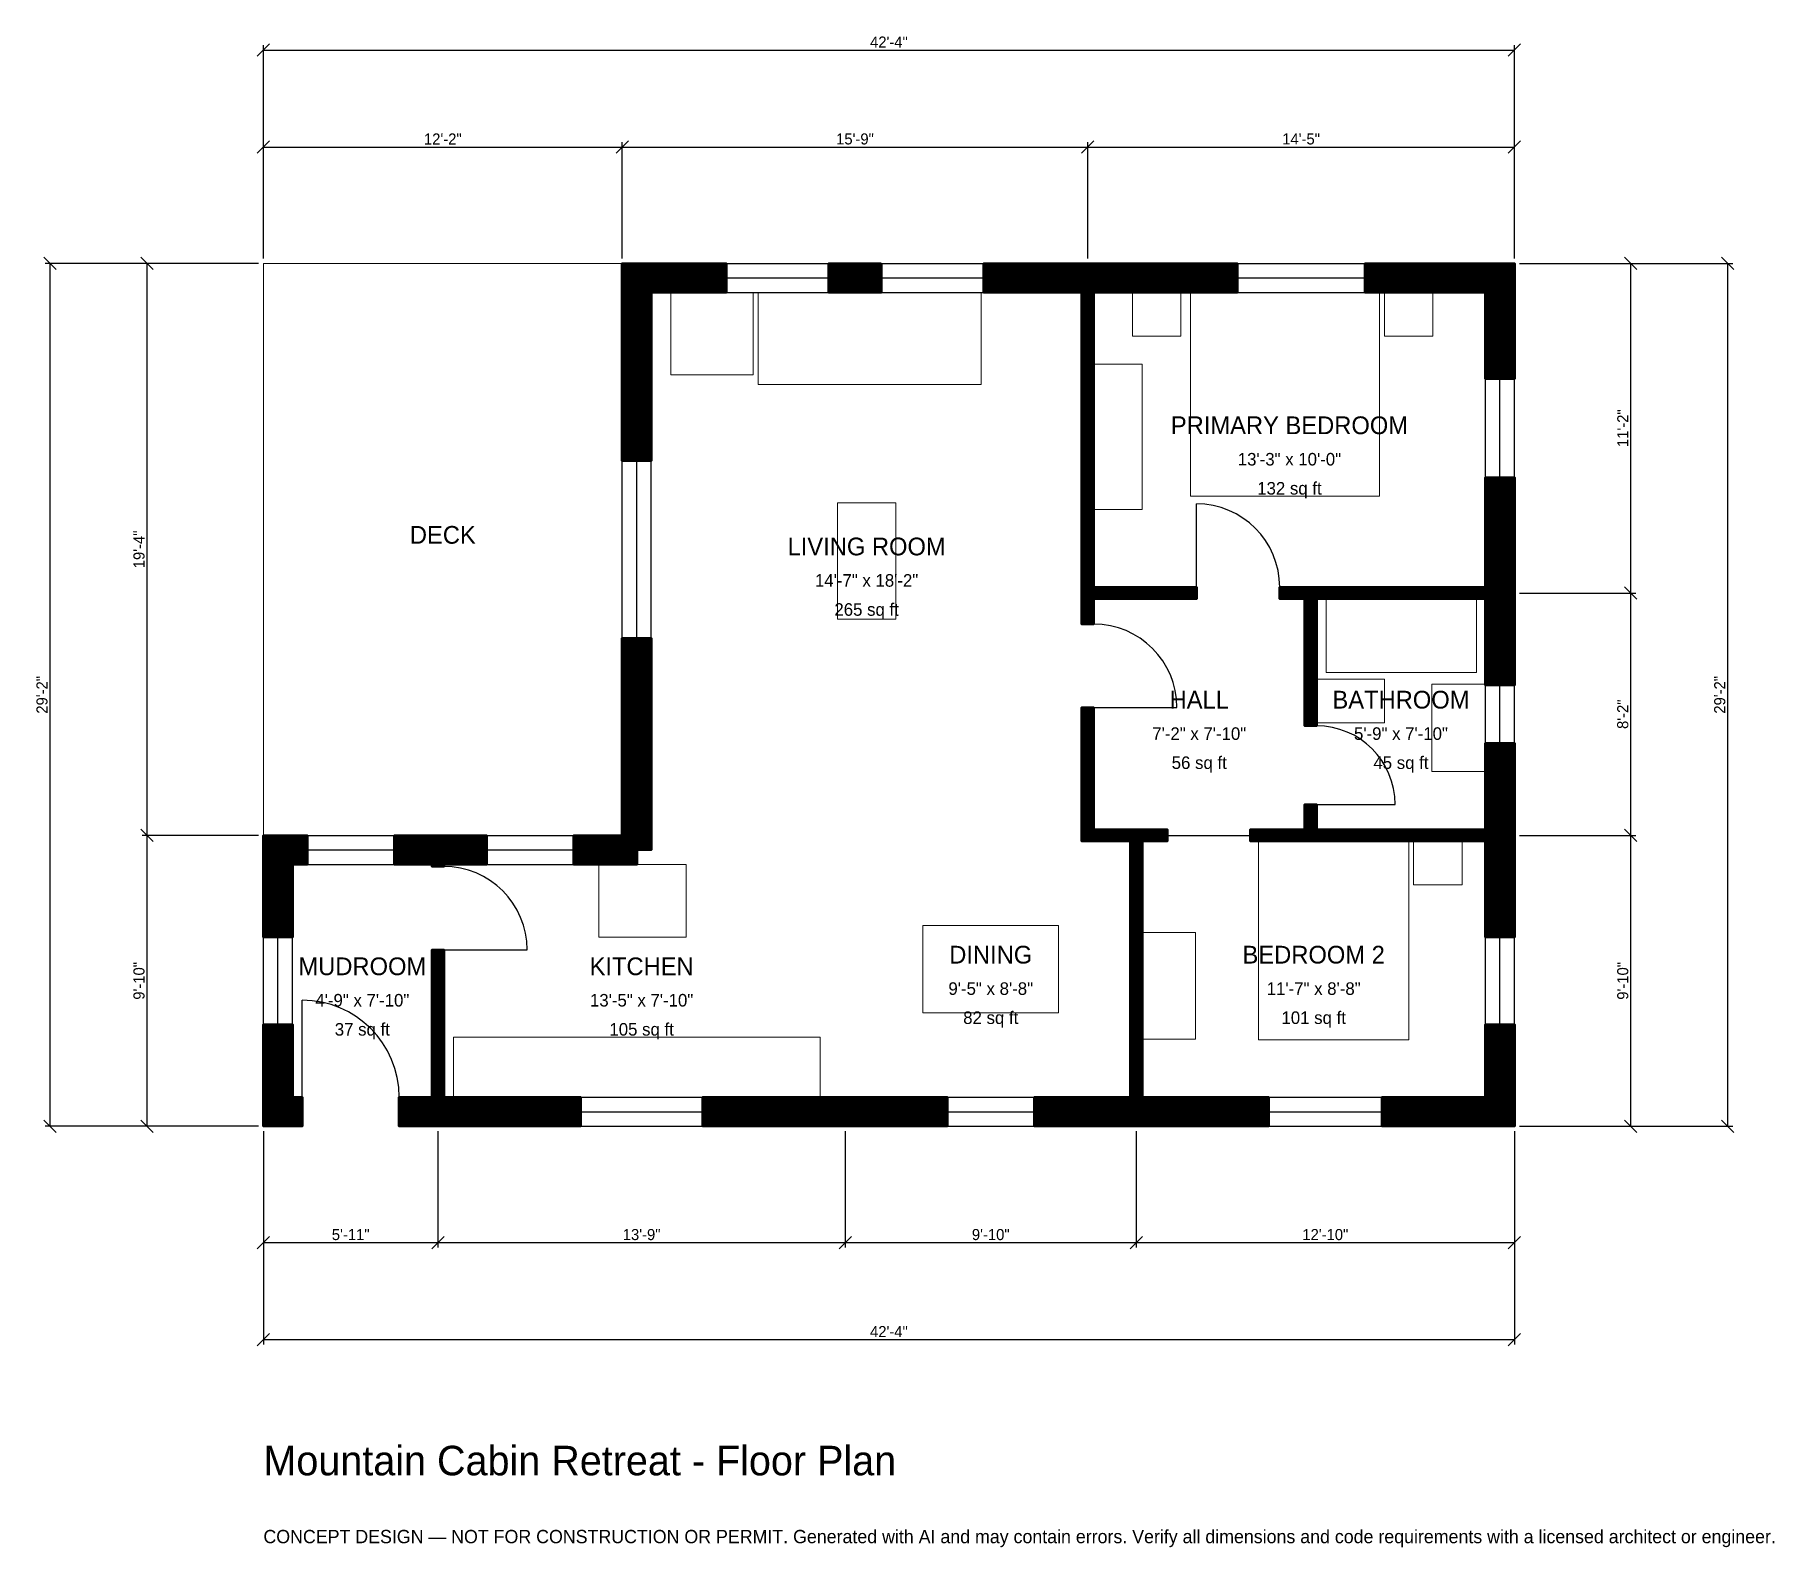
# Model space of a CAD drawing. Header units: inches. Extents: x -93 to 613, y -171 to 443.
import ezdxf
from ezdxf.enums import TextEntityAlignment as Align

# ---------------------------------------------------------------- set-up
doc = ezdxf.new("R2010")
doc.units = ezdxf.units.IN
doc.header["$MEASUREMENT"] = 0
doc.linetypes.add('DASHED', pattern=[0.6, 0.5, -0.1])
for name, color, linetype, lineweight in [('A-ANNO-DIMS', 1, 'Continuous', 13), ('A-ANNO-TEXT', 7, 'Continuous', 18), ('A-AREA-IDEN', 7, 'Continuous', 18), ('A-DOOR', 2, 'Continuous', 25), ('A-FLOR-FIXT', 9, 'Continuous', 13), ('A-FURN', 9, 'Continuous', 13), ('A-GLAZ', 4, 'Continuous', 25), ('A-SITE-PAVE', 8, 'Continuous', 13), ('A-WALL', 7, 'Continuous', 50), ('A-WALL-PATT', 8, 'Continuous', 13)]:
    doc.layers.add(name, color=color, linetype=linetype, lineweight=lineweight)
doc.dimstyles.new('PLAN', dxfattribs={"dimtxt": 4.5, "dimasz": 3, "dimexe": 2, "dimexo": 2, "dimgap": 1, "dimtad": 1, "dimdec": 0, "dimlunit": 4, "dimtsz": 2.5, "dimcen": 2.5, "dimclrd": 1, "dimclre": 1, "dimazin": 3, "dimtfac": 1, "dimtmove": 0, "dimatfit": 3})

msp = doc.modelspace()

# ---------------------------------------------------------------- hatches: boundary and pattern name
at = {"layer": 'A-WALL-PATT'}
h = msp.add_hatch(dxfattribs=at)
h.set_pattern_fill('ANSI31', color=8, scale=0.8)
h.paths.add_polyline_path([(351.9685, 0), (351.9685, 0), (348.4252, 0), (312.9921, 0), (312.9921, 11.811), (348.4252, 11.811), (351.9685, 11.811), (351.9685, 115.748), (337.0079, 115.748), (332.2835, 115.748), (332.2835, 120.4724), (332.2835, 170.0787), (337.0079, 170.0787), (337.0079, 120.4724), (351.9685, 120.4724), (356.6929, 120.4724), (366.9291, 120.4724), (366.9291, 115.748), (356.6929, 115.748), (356.6929, 11.811), (360.2362, 11.811), (408.0709, 11.811), (408.0709, 0), (360.2362, 0), (356.6929, 0), (356.6929, 0), (351.9685, 0)])
h.paths.add_polyline_path([(242.126, 0), (230.315, 0), (178.3465, 0), (178.3465, 11.811), (230.315, 11.811), (242.126, 11.811), (277.5591, 11.811), (277.5591, 0), (242.126, 0)])
h.paths.add_polyline_path([(76.7717, 0), (73.2283, 0), (73.2283, 0), (68.5039, 0), (68.5039, 0), (64.9606, 0), (55.1181, 0), (55.1181, 11.811), (64.9606, 11.811), (68.5039, 11.811), (68.5039, 71.6535), (73.2283, 71.6535), (73.2283, 11.811), (76.7717, 11.811), (128.7402, 11.811), (128.7402, 0), (76.7717, 0)])
h.paths.add_polyline_path([(11.811, 0), (11.811, 0), (0, 0), (0, 0), (0, 0), (0, 11.811), (0, 11.811), (0, 41.3386), (11.811, 41.3386), (11.811, 11.811), (15.748, 11.811), (15.748, 0), (11.811, 0)])
h.paths.add_polyline_path([(0, 106.2992), (0, 106.2992), (0, 118.1102), (0, 118.1102), (0, 118.1103), (11.811, 118.1103), (11.811, 118.1102), (17.7165, 118.1102), (17.7165, 106.2992), (11.811, 106.2992), (11.811, 76.7717), (0, 76.7717), (0, 106.2992)])
h.paths.add_polyline_path([(64.9606, 118.1102), (68.5039, 118.1102), (68.5039, 118.1103), (73.2283, 118.1103), (73.2283, 118.1102), (76.7717, 118.1102), (90.5512, 118.1102), (90.5512, 106.2992), (76.7717, 106.2992), (73.2283, 106.2992), (73.2283, 105.5118), (68.5039, 105.5118), (68.5039, 106.2992), (64.9606, 106.2992), (53.1496, 106.2992), (53.1496, 118.1102), (64.9606, 118.1102)])
h.paths.add_polyline_path([(145.6693, 118.1102), (145.6693, 198.2283), (157.4803, 198.2283), (157.4803, 112.2047), (151.5748, 112.2047), (151.5748, 106.2992), (125.9843, 106.2992), (125.9843, 118.1102), (145.6693, 118.1102)])
h.paths.add_polyline_path([(145.6693, 338.5827), (145.6693, 338.5827), (145.6693, 350.3937), (145.6693, 350.3937), (145.6693, 350.3937), (157.4803, 350.3937), (157.4803, 350.3937), (187.7953, 350.3937), (187.7953, 338.5827), (157.4803, 338.5827), (157.4803, 270.2756), (145.6693, 270.2756), (145.6693, 338.5827)])
h.paths.add_polyline_path([(250.7874, 350.3937), (250.7874, 338.5827), (229.5276, 338.5827), (229.5276, 350.3937), (250.7874, 350.3937)])
h.paths.add_polyline_path([(328.7402, 350.3937), (332.2835, 350.3937), (332.2835, 350.3937), (337.0079, 350.3937), (337.0079, 350.3937), (340.5512, 350.3937), (395.2756, 350.3937), (395.2756, 338.5827), (340.5512, 338.5827), (337.0079, 338.5827), (337.0079, 218.8976), (378.7402, 218.8976), (378.7402, 214.1732), (337.0079, 214.1732), (337.0079, 203.937), (332.2835, 203.937), (332.2835, 214.1732), (332.2835, 218.8976), (332.2835, 338.5827), (328.7402, 338.5827), (292.5197, 338.5827), (292.5197, 350.3937), (328.7402, 350.3937)])
h.paths.add_polyline_path([(496.063, 350.3937), (496.063, 350.3937), (507.874, 350.3937), (507.874, 350.3937), (507.8741, 350.3937), (507.8741, 338.5827), (507.874, 338.5827), (507.874, 303.5433), (496.063, 303.5433), (496.063, 338.5827), (447.2441, 338.5827), (447.2441, 350.3937), (496.063, 350.3937)])
h.paths.add_polyline_path([(507.874, 222.4409), (507.874, 218.8976), (507.8741, 218.8976), (507.8741, 214.1732), (507.874, 214.1732), (507.874, 210.6299), (507.874, 179.1339), (496.063, 179.1339), (496.063, 210.6299), (496.063, 214.1732), (427.5591, 214.1732), (427.5591, 162.5984), (422.8346, 162.5984), (422.8346, 214.1732), (412.5984, 214.1732), (412.5984, 218.8976), (422.8346, 218.8976), (427.5591, 218.8976), (496.063, 218.8976), (496.063, 222.4409), (496.063, 263.3858), (507.874, 263.3858), (507.874, 222.4409)])
h.paths.add_polyline_path([(507.874, 124.0157), (507.874, 120.4724), (507.8741, 120.4724), (507.8741, 115.748), (507.874, 115.748), (507.874, 112.2047), (507.874, 76.7717), (496.063, 76.7717), (496.063, 112.2047), (496.063, 115.748), (427.5591, 115.748), (422.8346, 115.748), (400.7874, 115.748), (400.7874, 120.4724), (422.8346, 120.4724), (422.8346, 130.7087), (427.5591, 130.7087), (427.5591, 120.4724), (496.063, 120.4724), (496.063, 124.0157), (496.063, 155.5118), (507.874, 155.5118), (507.874, 124.0157)])
h.paths.add_polyline_path([(507.874, 11.811), (507.8741, 11.811), (507.8741, 0), (507.874, 0), (507.874, 0), (496.063, 0), (496.063, 0), (454.1339, 0), (454.1339, 11.811), (496.063, 11.811), (496.063, 41.3386), (507.874, 41.3386), (507.874, 11.811)])

# ---------------------------------------------------------------- linework, layer by layer
at = {"layer": 'A-DOOR'}
for p, q in [((378.7402, 218.8976), (378.7402, 252.7559)), ((337.0079, 170.0787), (370.8661, 170.0787)), ((427.5591, 130.7087), (459.4488, 130.7087)), ((366.9291, 118.1102), (400.7874, 118.1102)), ((73.2283, 71.6535), (107.0866, 71.6535)), ((15.748, 11.811), (15.748, 51.1811))]:
    msp.add_line(p, q, dxfattribs=at)
for centre, radius in [((378.7402, 218.8976), 33.8583), ((337.0079, 170.0787), 33.8583), ((427.5591, 130.7087), 31.8898), ((73.2283, 71.6535), 33.8583), ((15.748, 11.811), 39.3701)]:
    msp.add_arc(centre, radius, 0, 90, dxfattribs=at)
at = {"layer": 'A-FLOR-FIXT'}
for points in [[(431.4961, 184.252), (492.5197, 184.252), (492.5197, 214.1732), (431.4961, 214.1732)], [(427.5591, 163.7795), (455.1181, 163.7795), (455.1181, 181.4961), (427.5591, 181.4961)], [(474.4094, 144.0945), (496.063, 144.0945), (496.063, 179.5276), (474.4094, 179.5276)], [(77.1654, 11.811), (225.9843, 11.811), (225.9843, 36.2205), (77.1654, 36.2205)]]:
    msp.add_lwpolyline(points, close=True, dxfattribs=at)
at = {"layer": 'A-FURN'}
for points in [[(165.3543, 305.1181), (198.8189, 305.1181), (198.8189, 338.5827), (165.3543, 338.5827)], [(200.7874, 301.1811), (291.3386, 301.1811), (291.3386, 338.5827), (200.7874, 338.5827)], [(352.7559, 320.8661), (372.4409, 320.8661), (372.4409, 338.5827), (352.7559, 338.5827)], [(376.378, 255.9055), (453.1496, 255.9055), (453.1496, 338.5827), (376.378, 338.5827)], [(455.1181, 320.8661), (474.8031, 320.8661), (474.8031, 338.5827), (455.1181, 338.5827)], [(337.0079, 250.3937), (356.6929, 250.3937), (356.6929, 309.4488), (337.0079, 309.4488)], [(233.0709, 205.9055), (256.6929, 205.9055), (256.6929, 253.1496), (233.0709, 253.1496)], [(403.937, 35.0394), (464.9606, 35.0394), (464.9606, 115.748), (403.937, 115.748)], [(466.9291, 98.0315), (486.6142, 98.0315), (486.6142, 115.748), (466.9291, 115.748)], [(136.2205, 76.7717), (171.6535, 76.7717), (171.6535, 106.2992), (136.2205, 106.2992)], [(267.7165, 46.063), (322.8346, 46.063), (322.8346, 81.4961), (267.7165, 81.4961)], [(356.6929, 35.4331), (378.3465, 35.4331), (378.3465, 78.7402), (356.6929, 78.7402)]]:
    msp.add_lwpolyline(points, close=True, dxfattribs=at)
at = {"layer": 'A-GLAZ'}
for p, q in [((187.7953, 350.3937), (229.5276, 350.3937)), ((250.7874, 350.3937), (292.5197, 350.3937)), ((395.2756, 350.3937), (447.2441, 350.3937)), ((187.7953, 344.4882), (229.5276, 344.4882)), ((250.7874, 344.4882), (292.5197, 344.4882)), ((395.2756, 344.4882), (447.2441, 344.4882)), ((187.7953, 338.5827), (229.5276, 338.5827)), ((250.7874, 338.5827), (292.5197, 338.5827)), ((395.2756, 338.5827), (447.2441, 338.5827)), ((496.063, 263.3858), (496.063, 303.5433)), ((501.9685, 263.3858), (501.9685, 303.5433)), ((507.874, 263.3858), (507.874, 303.5433)), ((145.6693, 198.2283), (145.6693, 270.2756)), ((151.5748, 198.2283), (151.5748, 270.2756)), ((157.4803, 198.2283), (157.4803, 270.2756)), ((496.063, 155.5118), (496.063, 179.1339)), ((501.9685, 155.5118), (501.9685, 179.1339)), ((507.874, 155.5118), (507.874, 179.1339)), ((17.7165, 118.1102), (53.1496, 118.1102)), ((90.5512, 118.1102), (125.9843, 118.1102)), ((17.7165, 112.2047), (53.1496, 112.2047)), ((17.7165, 106.2992), (53.1496, 106.2992)), ((90.5512, 112.2047), (125.9843, 112.2047)), ((90.5512, 106.2992), (125.9843, 106.2992)), ((0, 41.3386), (0, 76.7717)), ((5.9055, 41.3386), (5.9055, 76.7717)), ((11.811, 41.3386), (11.811, 76.7717)), ((496.063, 41.3386), (496.063, 76.7717)), ((501.9685, 41.3386), (501.9685, 76.7717)), ((507.874, 41.3386), (507.874, 76.7717)), ((128.7402, 11.811), (178.3465, 11.811)), ((277.5591, 11.811), (312.9921, 11.811)), ((408.0709, 11.811), (454.1339, 11.811)), ((128.7402, 5.9055), (178.3465, 5.9055)), ((128.7402, 0), (178.3465, 0)), ((277.5591, 5.9055), (312.9921, 5.9055)), ((277.5591, 0), (312.9921, 0)), ((408.0709, 5.9055), (454.1339, 5.9055)), ((408.0709, 0), (454.1339, 0))]:
    msp.add_line(p, q, dxfattribs=at)
at = {"layer": 'A-SITE-PAVE', "linetype": 'DASHED'}
msp.add_lwpolyline([(0, 118.1102), (145.6693, 118.1102), (145.6693, 350.3937), (0, 350.3937)], close=True, dxfattribs=at)
at = {"layer": 'A-WALL'}
for points in [[(145.6693, 338.5827), (145.6693, 338.5827), (145.6693, 350.3937), (145.6693, 350.3937), (145.6693, 350.3937), (157.4803, 350.3937), (157.4803, 350.3937), (187.7953, 350.3937), (187.7953, 338.5827), (157.4803, 338.5827), (157.4803, 270.2756), (145.6693, 270.2756), (145.6693, 338.5827)], [(250.7874, 350.3937), (250.7874, 338.5827), (229.5276, 338.5827), (229.5276, 350.3937), (250.7874, 350.3937)], [(328.7402, 350.3937), (332.2835, 350.3937), (332.2835, 350.3937), (337.0079, 350.3937), (337.0079, 350.3937), (340.5512, 350.3937), (395.2756, 350.3937), (395.2756, 338.5827), (340.5512, 338.5827), (337.0079, 338.5827), (337.0079, 218.8976), (378.7402, 218.8976), (378.7402, 214.1732), (337.0079, 214.1732), (337.0079, 203.937), (332.2835, 203.937), (332.2835, 214.1732), (332.2835, 218.8976), (332.2835, 338.5827), (328.7402, 338.5827), (292.5197, 338.5827), (292.5197, 350.3937), (328.7402, 350.3937)], [(496.063, 350.3937), (496.063, 350.3937), (507.874, 350.3937), (507.874, 350.3937), (507.8741, 350.3937), (507.8741, 338.5827), (507.874, 338.5827), (507.874, 303.5433), (496.063, 303.5433), (496.063, 338.5827), (447.2441, 338.5827), (447.2441, 350.3937), (496.063, 350.3937)], [(507.874, 222.4409), (507.874, 218.8976), (507.8741, 218.8976), (507.8741, 214.1732), (507.874, 214.1732), (507.874, 210.6299), (507.874, 179.1339), (496.063, 179.1339), (496.063, 210.6299), (496.063, 214.1732), (427.5591, 214.1732), (427.5591, 162.5984), (422.8346, 162.5984), (422.8346, 214.1732), (412.5984, 214.1732), (412.5984, 218.8976), (422.8346, 218.8976), (427.5591, 218.8976), (496.063, 218.8976), (496.063, 222.4409), (496.063, 263.3858), (507.874, 263.3858), (507.874, 222.4409)], [(145.6693, 118.1102), (145.6693, 198.2283), (157.4803, 198.2283), (157.4803, 112.2047), (151.5748, 112.2047), (151.5748, 106.2992), (125.9843, 106.2992), (125.9843, 118.1102), (145.6693, 118.1102)], [(351.9685, 0), (351.9685, 0), (348.4252, 0), (312.9921, 0), (312.9921, 11.811), (348.4252, 11.811), (351.9685, 11.811), (351.9685, 115.748), (337.0079, 115.748), (332.2835, 115.748), (332.2835, 120.4724), (332.2835, 170.0787), (337.0079, 170.0787), (337.0079, 120.4724), (351.9685, 120.4724), (356.6929, 120.4724), (366.9291, 120.4724), (366.9291, 115.748), (356.6929, 115.748), (356.6929, 11.811), (360.2362, 11.811), (408.0709, 11.811), (408.0709, 0), (360.2362, 0), (356.6929, 0), (356.6929, 0), (351.9685, 0)], [(507.874, 124.0157), (507.874, 120.4724), (507.8741, 120.4724), (507.8741, 115.748), (507.874, 115.748), (507.874, 112.2047), (507.874, 76.7717), (496.063, 76.7717), (496.063, 112.2047), (496.063, 115.748), (427.5591, 115.748), (422.8346, 115.748), (400.7874, 115.748), (400.7874, 120.4724), (422.8346, 120.4724), (422.8346, 130.7087), (427.5591, 130.7087), (427.5591, 120.4724), (496.063, 120.4724), (496.063, 124.0157), (496.063, 155.5118), (507.874, 155.5118), (507.874, 124.0157)], [(0, 106.2992), (0, 106.2992), (0, 118.1102), (0, 118.1102), (0, 118.1103), (11.811, 118.1103), (11.811, 118.1102), (17.7165, 118.1102), (17.7165, 106.2992), (11.811, 106.2992), (11.811, 76.7717), (0, 76.7717), (0, 106.2992)], [(64.9606, 118.1102), (68.5039, 118.1102), (68.5039, 118.1103), (73.2283, 118.1103), (73.2283, 118.1102), (76.7717, 118.1102), (90.5512, 118.1102), (90.5512, 106.2992), (76.7717, 106.2992), (73.2283, 106.2992), (73.2283, 105.5118), (68.5039, 105.5118), (68.5039, 106.2992), (64.9606, 106.2992), (53.1496, 106.2992), (53.1496, 118.1102), (64.9606, 118.1102)], [(76.7717, 0), (73.2283, 0), (73.2283, 0), (68.5039, 0), (68.5039, 0), (64.9606, 0), (55.1181, 0), (55.1181, 11.811), (64.9606, 11.811), (68.5039, 11.811), (68.5039, 71.6535), (73.2283, 71.6535), (73.2283, 11.811), (76.7717, 11.811), (128.7402, 11.811), (128.7402, 0), (76.7717, 0)], [(11.811, 0), (11.811, 0), (0, 0), (0, 0), (0, 0), (0, 11.811), (0, 11.811), (0, 41.3386), (11.811, 41.3386), (11.811, 11.811), (15.748, 11.811), (15.748, 0), (11.811, 0)], [(507.874, 11.811), (507.8741, 11.811), (507.8741, 0), (507.874, 0), (507.874, 0), (496.063, 0), (496.063, 0), (454.1339, 0), (454.1339, 11.811), (496.063, 11.811), (496.063, 41.3386), (507.874, 41.3386), (507.874, 11.811)], [(242.126, 0), (230.315, 0), (178.3465, 0), (178.3465, 11.811), (230.315, 11.811), (242.126, 11.811), (277.5591, 11.811), (277.5591, 0), (242.126, 0)]]:
    msp.add_lwpolyline(points, close=True, dxfattribs=at)

# ---------------------------------------------------------------- texts
at = {"layer": 'A-ANNO-TEXT'}
for s, height, p in [('Mountain Cabin Retreat - Floor Plan', 12, (0, -141.7323)), ('CONCEPT DESIGN — NOT FOR CONSTRUCTION OR PERMIT. Generated with AI and may contain errors. Verify all dimensions and code requirements with a licensed architect or engineer.', 5.4, (0, -169.2913))]:
    msp.add_text(s, height=height, dxfattribs=at).set_placement(p)
at = {"layer": 'A-AREA-IDEN'}
for s, height, p in [('PRIMARY BEDROOM', 7.2, (416.5354, 284.6457)), ('13\'-3" x 10\'-0"', 5.1, (416.5354, 270.8661)), ('132 sq ft', 5.1, (416.5354, 259.0551)), ('DECK', 7.2, (72.8346, 240.1575)), ('LIVING ROOM', 7.2, (244.8819, 235.4331)), ('14\'-7" x 18\'-2"', 5.1, (244.8819, 221.6535)), ('265 sq ft', 5.1, (244.8819, 209.8425)), ('HALL', 7.2, (379.9213, 173.2283)), ('BATHROOM', 7.2, (461.811, 173.2283)), ('7\'-2" x 7\'-10"', 5.1, (379.9213, 159.4488)), ('5\'-9" x 7\'-10"', 5.1, (461.811, 159.4488)), ('56 sq ft', 5.1, (379.9213, 147.6378)), ('45 sq ft', 5.1, (461.811, 147.6378)), ('DINING', 7.2, (295.2756, 69.685)), ('BEDROOM 2', 7.2, (426.378, 69.685)), ('MUDROOM', 7.2, (40.1575, 64.9606)), ('KITCHEN', 7.2, (153.5433, 64.9606)), ('9\'-5" x 8\'-8"', 5.1, (295.2756, 55.9055)), ('11\'-7" x 8\'-8"', 5.1, (426.378, 55.9055)), ('4\'-9" x 7\'-10"', 5.1, (40.1575, 51.1811)), ('13\'-5" x 7\'-10"', 5.1, (153.5433, 51.1811)), ('82 sq ft', 5.1, (295.2756, 44.0945)), ('101 sq ft', 5.1, (426.378, 44.0945)), ('37 sq ft', 5.1, (40.1575, 39.3701)), ('105 sq ft', 5.1, (153.5433, 39.3701))]:
    msp.add_text(s, height=height, dxfattribs=at).set_placement(p, align=Align.MIDDLE_CENTER)

# ---------------------------------------------------------------- dimensions: what is measured, and where the dimension line sits
at = {"layer": 'A-ANNO-DIMS'}
for base, p1, p2, text in [((0, 437.0079), (0, 350.3937), (507.874, 350.3937), '42\'-4"'), ((0, 397.6378), (0, 350.3937), (145.6693, 350.3937), '12\'-2"'), ((145.6693, 397.6378), (145.6693, 350.3937), (334.6457, 350.3937), '15\'-9"'), ((334.6457, 397.6378), (334.6457, 350.3937), (507.874, 350.3937), '14\'-5"'), ((0, -47.2441), (0, 0), (70.8661, 0), '5\'-11"'), ((0, -86.6142), (0, 0), (507.874, 0), '42\'-4"'), ((70.8661, -47.2441), (70.8661, 0), (236.2205, 0), '13\'-9"'), ((236.2205, -47.2441), (236.2205, 0), (354.3307, 0), '9\'-10"'), ((354.3307, -47.2441), (354.3307, 0), (507.874, 0), '12\'-10"')]:
    msp.add_linear_dim(base=base, p1=p1, p2=p2, text=text, dimstyle='PLAN', dxfattribs=at).render()
for base, p1, p2, text in [((-86.6142, 0), (0, 0), (0, 350.3937), '29\'-2"'), ((-47.2441, 118.1102), (0, 118.1102), (0, 350.3937), '19\'-4"'), ((555.1181, 216.5354), (507.874, 216.5354), (507.874, 350.3937), '11\'-2"'), ((594.4882, 0), (507.874, 0), (507.874, 350.3937), '29\'-2"'), ((555.1181, 118.1102), (507.874, 118.1102), (507.874, 216.5354), '8\'-2"'), ((-47.2441, 0), (0, 0), (0, 118.1102), '9\'-10"'), ((555.1181, 0), (507.874, 0), (507.874, 118.1102), '9\'-10"')]:
    msp.add_linear_dim(base=base, p1=p1, p2=p2, angle=90, text=text, dimstyle='PLAN', dxfattribs=at).render()

doc.saveas('drawing.dxf')
